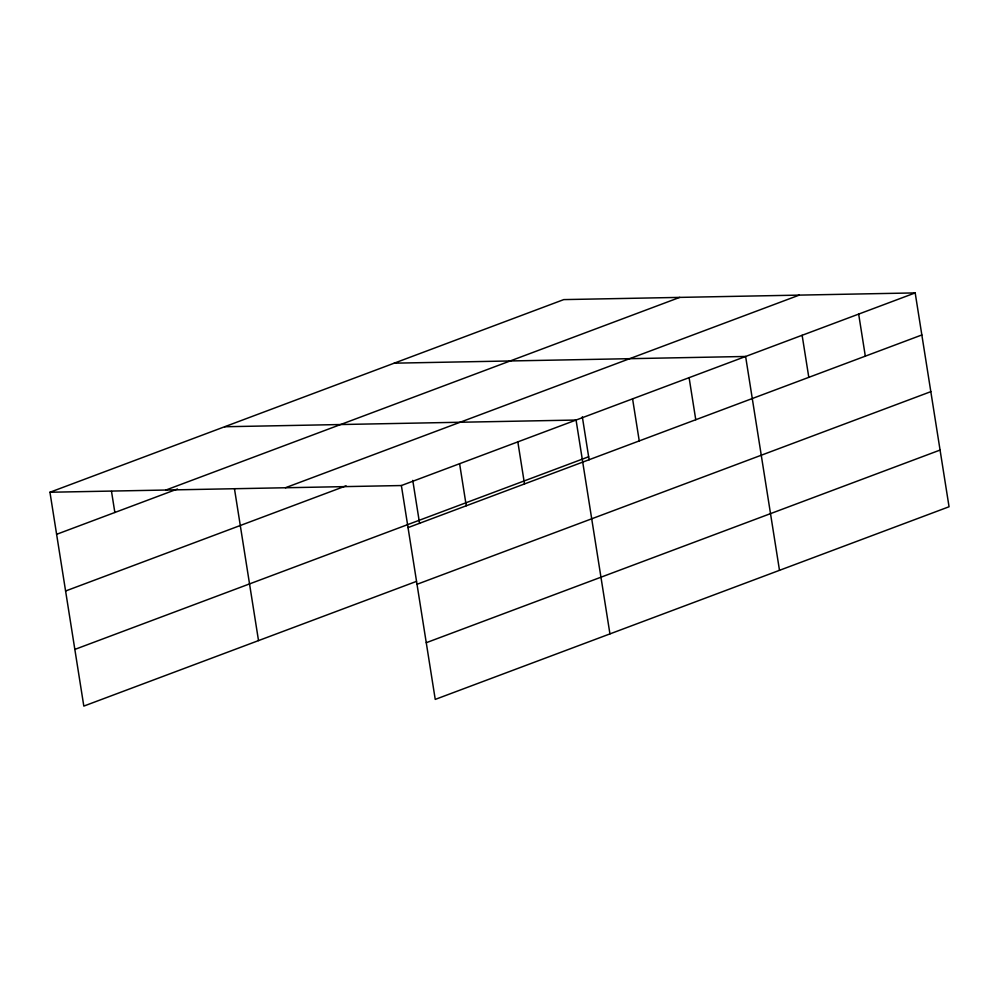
<?xml version="1.0" encoding="UTF-8"?>
<svg xmlns="http://www.w3.org/2000/svg" width="999" height="999" viewBox="0 0 999 999"><rect width="100%" height="100%" fill="white"/><g stroke="black" fill="none" stroke-linecap="round" stroke-linejoin="round"><path stroke-width="1.5" d="M416.483 581.381L83.816 706.093L49.95 492.245L563.761 299.6L915.184 292.907L949.05 506.755L435.239 699.4L401.373 485.539L915.184 292.907M165.921 490.034L679.732 297.39M56.618 534.315L177.447 489.011M285.402 487.749L799.212 295.117M65.597 590.996L346.079 485.839M74.838 649.412L588.648 456.768M408.029 527.609L921.84 334.965M417.008 584.303L930.818 391.658M426.261 642.707L940.071 450.062M394.205 363.174L745.616 356.468L779.495 570.329M224.65 426.748L576.061 420.042L609.939 633.903M49.95 492.245L401.373 485.539M858.665 314.098L865.321 356.156M802.135 335.289L808.803 377.347M689.098 377.659L695.766 419.73M632.579 398.851L639.248 440.921M582.33 416.808L589.135 459.84M517.832 441.87L524.5 483.941M459.602 463.711L466.258 505.769M412.762 480.382L419.58 523.401M234.465 488.736L258.516 640.596M111.513 491.446L114.848 512.475"/></g></svg>
